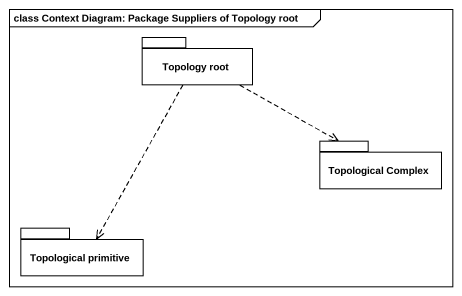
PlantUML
@startuml
mainframe class Context Diagram: Package Suppliers of Topology root
package "Topology root" as Topology_root {
}
package "Topological Complex" as Topological_Complex {
}
package "Topological primitive" as Topological_primitive {
}
Topology_root .right.> Topological_Complex
Topology_root ..> Topological_primitive
@enduml
